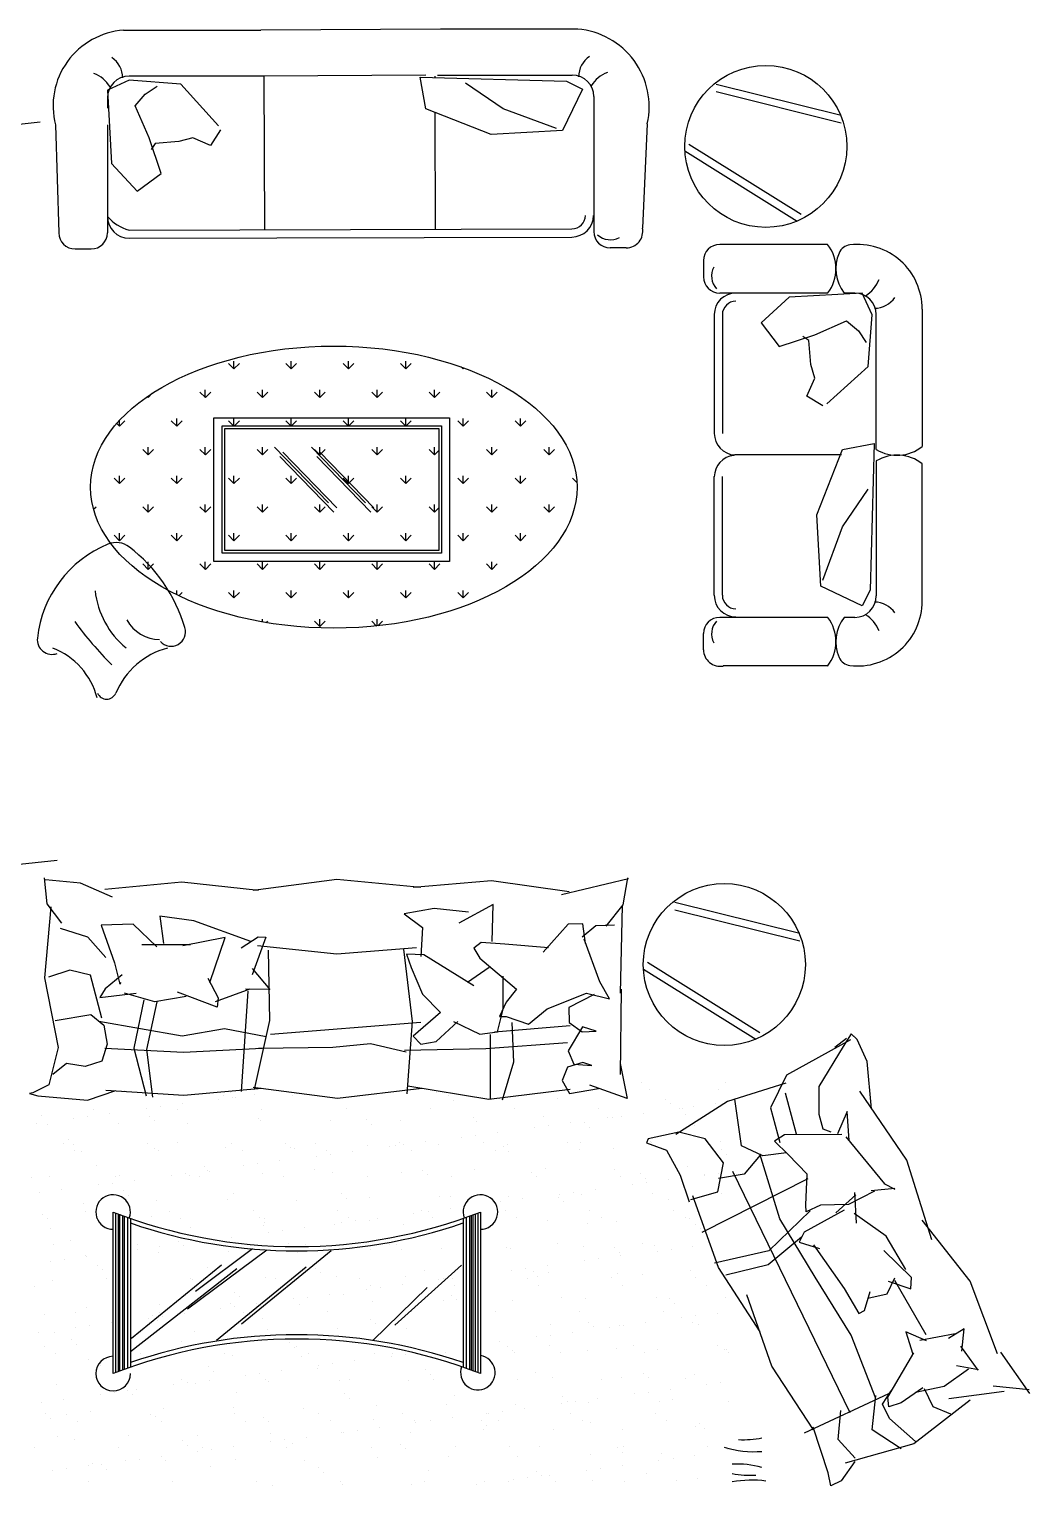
# Model space of a CAD drawing. Header units: inches. Extents: x 10.1 to 52.6, y 12.1 to 36.9.
# Drawn here: x 12.84 to 16.55, y 19.57 to 24.96 of the extents above; entities that cross this region are included whole.
import ezdxf

# ---------------------------------------------------------------- set-up
doc = ezdxf.new("R2010")
doc.units = ezdxf.units.IN
doc.header["$MEASUREMENT"] = 0
doc.layers.add('02', color=2, linetype='Continuous')
doc.layers.add('8', color=8, linetype='Continuous')

msp = doc.modelspace()

# ---------------------------------------------------------------- hatches: boundary and pattern name
at = {"layer": '8'}
h = msp.add_hatch(dxfattribs=at)
h.set_pattern_fill('GRASS', color=256, scale=0.15, style=0)
h.set_pattern_definition([(90, (-15.77946, -7.79519), (-0.10606602, 0.10606602), [0.028125, -0.18400703]), (45, (-15.77946, -7.79519), (-0.106066, 0.106066), [0.028125, -0.121875]), (135, (-15.77946, -7.79519), (-0.106066, -0.106066), [0.028125, -0.121875])])
edge = h.paths.add_edge_path()
edge.add_ellipse((13.9706, 23.2685), major_axis=(0.9005, 0), ratio=0.580073, start_angle=0, end_angle=360)
h.paths.add_polyline_path([(14.369, 23.0236), (13.5568, 23.0236), (13.5568, 23.4957), (14.369, 23.4957)], flags=16)
h.paths.add_polyline_path([(14.359, 23.0336), (13.5668, 23.0336), (13.5668, 23.4857), (14.359, 23.4857)], flags=0)

# ---------------------------------------------------------------- linework, layer by layer
at = {"layer": '02'}
for p, q in [((13.1923, 24.9605), (13.7005, 24.9605)), ((14.3654, 24.9648), (13.7005, 24.9605)), ((14.8736, 24.9648), (14.3654, 24.9648)), ((13.7119, 24.7905), (13.2123, 24.7905)), ((14.3118, 24.7948), (13.7119, 24.7905)), ((13.7119, 24.7905), (13.7134, 24.2218)), ((14.3448, 24.7905), (14.3448, 24.7855)), ((14.354, 24.7948), (14.8536, 24.7948)), ((13.1323, 24.7105), (13.1323, 24.6718)), ((14.9336, 24.7148), (14.9336, 24.2148)), ((15.3867, 24.7615), (15.8495, 24.646)), ((15.3867, 24.7334), (15.8495, 24.6179)), ((14.3452, 24.6565), (14.3463, 24.2218)), ((12.8834, 24.6201), (12.598, 24.5899)), ((12.9398, 24.6103), (12.9523, 24.2105)), ((13.1323, 24.6107), (13.1323, 24.2105)), ((15.1314, 24.6146), (15.1136, 24.2279)), ((15.2705, 24.5136), (15.6865, 24.254)), ((15.2857, 24.5387), (15.7016, 24.279)), ((13.2123, 24.2205), (14.852, 24.2248)), ((13.2123, 24.1905), (14.852, 24.1948)), ((13.0123, 24.1505), (13.0723, 24.1505)), ((15.0536, 24.1548), (14.9936, 24.1548)), ((15.7992, 24.1675), (15.3994, 24.1675)), ((15.3394, 24.1075), (15.3394, 24.0475)), ((15.7996, 23.9875), (15.3994, 23.9875)), ((15.8994, 23.9875), (15.8606, 23.9875)), ((15.3794, 23.9075), (15.3794, 23.4675)), ((15.4094, 23.9075), (15.4094, 23.4675)), ((15.9794, 23.4079), (15.9794, 23.9075)), ((16.1494, 23.9275), (16.1494, 23.4193)), ((13.9507, 23.2106), (13.7508, 23.4166)), ((14.0873, 23.2106), (13.8875, 23.4166)), ((13.971, 23.1755), (13.7712, 23.3815)), ((13.982, 23.1921), (13.7822, 23.3982)), ((14.1076, 23.1755), (13.9078, 23.3815)), ((14.1187, 23.1921), (13.9189, 23.3982)), ((15.8505, 23.3877), (15.4552, 23.3877)), ((15.9794, 23.3657), (15.9794, 22.8661)), ((15.3794, 22.8678), (15.3794, 23.3078)), ((15.4094, 22.8678), (15.4094, 23.3078)), ((16.1494, 22.8461), (16.1494, 23.3543)), ((15.7996, 22.7861), (15.3994, 22.7861)), ((15.8994, 22.7861), (15.8606, 22.7861)), ((15.3394, 22.6661), (15.3394, 22.7261)), ((15.7992, 22.6061), (15.4125, 22.6061)), ((12.9457, 21.8852), (12.6603, 21.855)), ((15.0623, 21.8181), (14.8139, 21.758)), ((15.0583, 21.8221), (15.0414, 21.7219)), ((15.0414, 21.7219), (14.9782, 21.642)), ((15.0383, 21.718), (15.0303, 21.3938)), ((15.2333, 21.7315), (15.696, 21.616)), ((15.2333, 21.7034), (15.696, 21.5879)), ((13.6278, 21.5619), (13.6905, 21.6033)), ((13.7188, 21.6013), (13.6679, 21.4618)), ((13.6905, 21.6033), (13.7188, 21.6013)), ((13.4395, 21.5739), (13.2592, 21.5739)), ((13.9816, 21.5394), (13.688, 21.5699)), ((13.728, 21.5539), (13.7322, 21.2931)), ((14.277, 21.5619), (13.9816, 21.5394)), ((14.2289, 21.5579), (14.2613, 21.2898)), ((13.6679, 21.4859), (13.7332, 21.4085)), ((14.5454, 21.4899), (14.4653, 21.4338)), ((15.1171, 21.4837), (15.533, 21.224)), ((15.1322, 21.5087), (15.5481, 21.2491)), ((13.5036, 21.4498), (13.5425, 21.3773)), ((13.3079, 21.3617), (13.1951, 21.3938)), ((13.4235, 21.3818), (13.3079, 21.3617)), ((13.5387, 21.3427), (13.3914, 21.3978)), ((13.6599, 21.4098), (13.5317, 21.3618)), ((13.5425, 21.3773), (13.5387, 21.3427)), ((13.6519, 21.4018), (13.6278, 21.0296)), ((13.7332, 21.4085), (13.6439, 21.4098)), ((15.0343, 21.4098), (15.0303, 21.0936)), ((12.9387, 21.2937), (13.0705, 21.3157)), ((13.0705, 21.3157), (13.1185, 21.2759)), ((13.1185, 21.2759), (13.1312, 21.206)), ((13.7322, 21.2931), (13.6759, 21.0376)), ((14.293, 21.2857), (13.736, 21.2417)), ((14.2613, 21.2898), (14.2409, 21.0216)), ((14.8459, 21.2737), (14.5655, 21.2497)), ((14.6296, 21.2857), (14.6362, 21.1383)), ((13.1312, 21.206), (13.112, 21.1427)), ((14.8365, 21.2108), (14.5336, 21.1884)), ((14.5494, 21.2417), (14.5494, 21.0015)), ((15.8837, 21.2219), (15.6472, 21.0912)), ((15.869, 21.2264), (15.8264, 21.1928)), ((15.8864, 21.2438), (15.8562, 21.1966)), ((15.9085, 21.2223), (15.8864, 21.2438)), ((15.8989, 21.2368), (15.8989, 21.2368)), ((15.9456, 21.1419), (15.9085, 21.2223)), ((13.4145, 21.1742), (13.1223, 21.1895)), ((13.7056, 21.1895), (13.4145, 21.1742)), ((14.5336, 21.1884), (14.2319, 21.1824)), ((15.8562, 21.1966), (15.7664, 21.0488)), ((12.9809, 21.1345), (12.9306, 21.0936)), ((13.0497, 21.1229), (12.9809, 21.1345)), ((13.112, 21.1427), (13.0497, 21.1229)), ((14.6362, 21.1383), (14.5935, 20.9975)), ((15.0303, 21.1336), (15.0571, 21.0043)), ((15.9613, 20.9666), (15.9456, 21.1419)), ((13.704, 21.0416), (13.4158, 21.0158)), ((13.9841, 21.004), (13.6719, 21.0456)), ((14.297, 21.0416), (13.9841, 21.004)), ((14.5451, 21.0004), (14.2449, 21.0496)), ((15.0571, 21.0043), (14.9181, 21.0536)), ((15.1099, 21.0648), (15.1099, 21.0648)), ((15.4213, 21.0653), (15.4213, 21.0653)), ((15.6445, 21.061), (15.428, 20.9934)), ((15.6472, 21.0912), (15.5873, 20.9702)), ((15.7664, 21.0488), (15.7671, 20.9461)), ((13.4158, 21.0158), (13.127, 21.0336)), ((13.195, 21.0352), (13.195, 21.0352)), ((13.3014, 21.0114), (13.3014, 21.0114)), ((13.5448, 21.002), (13.5448, 21.002)), ((13.5631, 21.0148), (13.5631, 21.0148)), ((13.5877, 21.0264), (13.5877, 21.0264)), ((13.5968, 21.0089), (13.5968, 21.0089)), ((13.6062, 21.0095), (13.6062, 21.0095)), ((13.6781, 21.0196), (13.6781, 21.0196)), ((13.8189, 21.0136), (13.8189, 21.0136)), ((14.3508, 21.0266), (14.3508, 21.0266)), ((14.3939, 21.0142), (14.3939, 21.0142)), ((14.4123, 20.9973), (14.4123, 20.9973)), ((14.8459, 21.0376), (14.5451, 21.0004)), ((14.8, 21.0053), (14.8, 21.0053)), ((15.1384, 21.0385), (15.1384, 21.0385)), ((15.2001, 21.0019), (15.2001, 21.0019)), ((15.428, 20.9934), (15.2369, 20.8712)), ((15.3943, 21.0372), (15.3943, 21.0372)), ((15.6834, 20.8725), (15.6425, 21.0245)), ((16.093, 20.776), (15.9186, 21.0314)), ((12.887, 20.9421), (12.887, 20.9421)), ((13.0585, 20.938), (13.0585, 20.938)), ((13.0818, 20.9641), (13.0818, 20.9641)), ((13.1398, 20.9487), (13.1398, 20.9487)), ((13.2756, 20.9666), (13.2756, 20.9666)), ((13.2871, 20.9387), (13.2871, 20.9387)), ((13.3276, 20.9734), (13.3276, 20.9734)), ((13.3932, 20.9646), (13.3932, 20.9646)), ((13.4089, 20.9841), (13.4089, 20.9841)), ((13.7046, 20.9652), (13.7046, 20.9652)), ((14.016, 20.9658), (14.016, 20.9658)), ((14.3275, 20.9663), (14.3275, 20.9663)), ((14.6389, 20.9669), (14.6389, 20.9669)), ((14.7478, 20.9362), (14.7478, 20.9362)), ((14.9503, 20.9675), (14.9503, 20.9675)), ((15.0036, 20.935), (15.0036, 20.935)), ((15.0349, 20.9393), (15.0349, 20.9393)), ((15.1162, 20.95), (15.1162, 20.95)), ((15.2185, 20.985), (15.2185, 20.985)), ((15.252, 20.9679), (15.252, 20.9679)), ((15.2617, 20.968), (15.2617, 20.968)), ((15.2737, 20.9447), (15.2737, 20.9447)), ((15.3041, 20.9747), (15.3041, 20.9747)), ((15.3854, 20.9854), (15.3854, 20.9854)), ((15.5873, 20.9702), (15.6226, 20.8419)), ((15.7671, 20.9461), (15.7808, 20.8915)), ((15.872, 20.9555), (15.8356, 20.8729)), ((15.8783, 20.8487), (15.872, 20.9555)), ((12.8706, 20.9133), (12.8706, 20.9133)), ((12.9107, 20.9092), (12.9107, 20.9092)), ((13.0064, 20.9311), (13.0064, 20.9311)), ((13.1725, 20.9125), (13.1725, 20.9125)), ((13.3055, 20.9218), (13.3055, 20.9218)), ((13.4283, 20.9113), (13.4283, 20.9113)), ((13.6932, 20.9298), (13.6932, 20.9298)), ((13.6984, 20.921), (13.6984, 20.921)), ((13.9601, 20.9244), (13.9601, 20.9244)), ((14.0933, 20.9264), (14.0933, 20.9264)), ((14.1117, 20.9095), (14.1117, 20.9095)), ((14.2159, 20.9231), (14.2159, 20.9231)), ((14.486, 20.9329), (14.486, 20.9329)), ((14.4993, 20.9175), (14.4993, 20.9175)), ((14.7137, 20.897), (14.7137, 20.897)), ((14.7657, 20.9038), (14.7657, 20.9038)), ((14.847, 20.9145), (14.847, 20.9145)), ((14.8995, 20.9141), (14.8995, 20.9141)), ((14.9179, 20.8972), (14.9179, 20.8972)), ((14.9829, 20.9324), (14.9829, 20.9324)), ((15.3055, 20.9053), (15.3055, 20.9053)), ((15.7808, 20.8915), (15.8113, 20.8809)), ((12.9686, 20.8372), (12.9686, 20.8372)), ((12.9865, 20.8509), (12.9865, 20.8509)), ((13.0049, 20.834), (13.0049, 20.834)), ((13.28, 20.8378), (13.28, 20.8378)), ((13.3925, 20.8421), (13.3925, 20.8421)), ((13.5914, 20.8384), (13.5914, 20.8384)), ((13.7927, 20.8386), (13.7927, 20.8386)), ((13.9028, 20.8389), (13.9028, 20.8389)), ((14.0953, 20.8306), (14.0953, 20.8306)), ((14.1753, 20.8261), (14.1753, 20.8261)), ((14.1987, 20.8298), (14.1987, 20.8298)), ((14.2142, 20.8395), (14.2142, 20.8395)), ((14.2274, 20.833), (14.2274, 20.833)), ((14.3087, 20.8437), (14.3087, 20.8437)), ((14.3571, 20.8339), (14.3571, 20.8339)), ((14.4445, 20.8615), (14.4445, 20.8615)), ((14.4965, 20.8684), (14.4965, 20.8684)), ((14.5257, 20.8401), (14.5257, 20.8401)), ((14.5778, 20.8791), (14.5778, 20.8791)), ((14.5989, 20.8263), (14.5989, 20.8263)), ((14.6129, 20.8327), (14.6129, 20.8327)), ((14.8371, 20.8406), (14.8371, 20.8406)), ((14.883, 20.8425), (14.883, 20.8425)), ((15.1342, 20.8549), (15.1282, 20.84)), ((15.1282, 20.84), (15.2022, 20.8128)), ((15.2486, 20.879), (15.1342, 20.8549)), ((15.1447, 20.8458), (15.1447, 20.8458)), ((15.1485, 20.8412), (15.1485, 20.8412)), ((15.346, 20.8553), (15.2486, 20.879)), ((15.4134, 20.7659), (15.346, 20.8553)), ((15.4006, 20.8446), (15.4006, 20.8446)), ((15.6389, 20.8699), (15.6027, 20.8463)), ((15.6027, 20.8463), (15.6532, 20.7974)), ((15.8519, 20.8709), (15.6389, 20.8699)), ((15.8661, 20.8628), (16.0098, 20.6883)), ((13.0108, 20.8104), (13.0108, 20.8104)), ((13.0376, 20.809), (13.0376, 20.809)), ((13.3077, 20.8188), (13.3077, 20.8188)), ((13.3222, 20.8109), (13.3222, 20.8109)), ((13.5694, 20.8221), (13.5694, 20.8221)), ((13.6336, 20.8115), (13.6336, 20.8115)), ((13.7703, 20.7728), (13.7703, 20.7728)), ((13.8111, 20.8217), (13.8111, 20.8217)), ((13.8252, 20.8209), (13.8252, 20.8209)), ((13.9061, 20.7907), (13.9061, 20.7907)), ((13.945, 20.8121), (13.945, 20.8121)), ((13.9582, 20.7975), (13.9582, 20.7975)), ((14.0395, 20.8082), (14.0395, 20.8082)), ((14.2564, 20.8126), (14.2564, 20.8126)), ((14.5678, 20.8132), (14.5678, 20.8132)), ((14.6173, 20.8094), (14.6173, 20.8094)), ((14.8792, 20.8138), (14.8792, 20.8138)), ((15.0049, 20.8175), (15.0049, 20.8175)), ((15.1907, 20.8143), (15.1907, 20.8143)), ((15.2022, 20.8128), (15.2529, 20.72)), ((15.4051, 20.8141), (15.4051, 20.8141)), ((15.4235, 20.7972), (15.4235, 20.7972)), ((15.6224, 20.5584), (15.5476, 20.7991)), ((15.6532, 20.7974), (15.7236, 20.7238)), ((16.1855, 20.4804), (16.093, 20.776)), ((13.0919, 20.7543), (13.0919, 20.7543)), ((13.1788, 20.7198), (13.1788, 20.7198)), ((13.3678, 20.7198), (13.3678, 20.7198)), ((13.4198, 20.7267), (13.4198, 20.7267)), ((13.4346, 20.7186), (13.4346, 20.7186)), ((13.4921, 20.7509), (13.4921, 20.7509)), ((13.5011, 20.7374), (13.5011, 20.7374)), ((13.5105, 20.734), (13.5105, 20.734)), ((13.637, 20.7552), (13.637, 20.7552)), ((13.689, 20.7621), (13.689, 20.7621)), ((13.7047, 20.7283), (13.7047, 20.7283)), ((13.8981, 20.742), (13.8981, 20.742)), ((13.9664, 20.7317), (13.9664, 20.7317)), ((14.2222, 20.7305), (14.2222, 20.7305)), ((14.2983, 20.7386), (14.2983, 20.7386)), ((14.3167, 20.7217), (14.3167, 20.7217)), ((14.4923, 20.7402), (14.4923, 20.7402)), ((14.7043, 20.7297), (14.7043, 20.7297)), ((14.7541, 20.7435), (14.7541, 20.7435)), ((15.0099, 20.7423), (15.0099, 20.7423)), ((15.1044, 20.7263), (15.1044, 20.7263)), ((15.2529, 20.72), (15.2861, 20.6219)), ((15.28, 20.752), (15.28, 20.752)), ((15.3425, 20.7176), (15.3425, 20.7176)), ((15.3442, 20.7211), (15.3442, 20.7211)), ((15.3927, 20.6587), (15.4134, 20.7659)), ((15.3963, 20.7279), (15.3963, 20.7279)), ((15.8823, 19.8405), (15.4482, 20.7339)), ((12.8511, 20.7131), (12.8511, 20.7131)), ((12.917, 20.7165), (12.917, 20.7165)), ((12.9628, 20.6665), (12.9628, 20.6665)), ((13.0986, 20.6844), (13.0986, 20.6844)), ((13.1507, 20.6912), (13.1507, 20.6912)), ((13.1626, 20.7137), (13.1626, 20.7137)), ((13.232, 20.7019), (13.232, 20.7019)), ((13.474, 20.7142), (13.474, 20.7142)), ((13.7854, 20.7148), (13.7854, 20.7148)), ((14.0968, 20.7154), (14.0968, 20.7154)), ((14.4082, 20.7159), (14.4082, 20.7159)), ((14.7196, 20.7165), (14.7196, 20.7165)), ((14.9392, 20.6678), (14.9392, 20.6678)), ((15.031, 20.7171), (15.031, 20.7171)), ((15.0751, 20.6856), (15.0751, 20.6856)), ((15.1229, 20.7094), (15.1229, 20.7094)), ((15.1271, 20.6925), (15.1271, 20.6925)), ((15.2084, 20.7032), (15.2084, 20.7032)), ((15.7264, 20.7063), (15.333, 20.5084)), ((16.0474, 20.6709), (15.9601, 20.6626)), ((16.0494, 20.6669), (16.0083, 20.6888)), ((12.8815, 20.6558), (12.8815, 20.6558)), ((13.0439, 20.6164), (13.0439, 20.6164)), ((13.1915, 20.6631), (13.1915, 20.6631)), ((13.2099, 20.6462), (13.2099, 20.6462)), ((13.314, 20.6261), (13.314, 20.6261)), ((13.5757, 20.6294), (13.5757, 20.6294)), ((13.5975, 20.6542), (13.5975, 20.6542)), ((13.8315, 20.6282), (13.8315, 20.6282)), ((13.9976, 20.6508), (13.9976, 20.6508)), ((14.0161, 20.6339), (14.0161, 20.6339)), ((14.1016, 20.6379), (14.1016, 20.6379)), ((14.3634, 20.6413), (14.3634, 20.6413)), ((14.4037, 20.642), (14.4037, 20.642)), ((14.5887, 20.6216), (14.5887, 20.6216)), ((14.6192, 20.64), (14.6192, 20.64)), ((14.67, 20.6323), (14.67, 20.6323)), ((14.8038, 20.6385), (14.8038, 20.6385)), ((14.8059, 20.6502), (14.8059, 20.6502)), ((14.8223, 20.6216), (14.8223, 20.6216)), ((14.8579, 20.6571), (14.8579, 20.6571)), ((14.8893, 20.6498), (14.8893, 20.6498)), ((15.151, 20.6531), (15.151, 20.6531)), ((15.2099, 20.6297), (15.2099, 20.6297)), ((15.2921, 20.63), (15.3927, 20.6587)), ((15.4069, 20.6519), (15.4069, 20.6519)), ((15.9031, 20.6479), (15.8301, 20.5808)), ((15.899, 20.656), (15.9053, 20.5425)), ((12.8908, 20.5753), (12.8908, 20.5753)), ((12.9093, 20.5584), (12.9093, 20.5584)), ((13.0493, 20.5868), (13.0493, 20.5868)), ((13.0915, 20.56), (13.0915, 20.56)), ((13.1534, 19.9854), (13.1534, 20.5839)), ((13.1628, 20.5802), (13.1628, 19.989)), ((13.1722, 20.5766), (13.1722, 19.9926)), ((13.1769, 20.576), (13.1769, 19.9944)), ((13.1878, 20.5708), (13.1878, 19.9985)), ((13.1941, 20.5685), (13.1941, 20.0007)), ((13.2066, 20.564), (13.2066, 20.0052)), ((13.2176, 20.5602), (13.2176, 20.0091)), ((13.2969, 20.5665), (13.2969, 20.5665)), ((13.3608, 20.5874), (13.3608, 20.5874)), ((13.4029, 20.5605), (13.4029, 20.5605)), ((13.6722, 20.588), (13.6722, 20.588)), ((13.697, 20.563), (13.697, 20.563)), ((13.7143, 20.5611), (13.7143, 20.5611)), ((13.9836, 20.5885), (13.9836, 20.5885)), ((14.0258, 20.5617), (14.0258, 20.5617)), ((14.1317, 20.5615), (14.1317, 20.5615)), ((14.2675, 20.5793), (14.2675, 20.5793)), ((14.295, 20.5891), (14.295, 20.5891)), ((14.3196, 20.5862), (14.3196, 20.5862)), ((14.3372, 20.5622), (14.3372, 20.5622)), ((14.4009, 20.5969), (14.4009, 20.5969)), ((14.4492, 20.5602), (14.4492, 20.0091)), ((14.4602, 20.564), (14.4602, 20.0052)), ((14.4727, 20.5685), (14.4727, 20.0007)), ((14.479, 20.5708), (14.479, 19.9985)), ((14.4852, 20.5731), (14.4852, 19.9961)), ((14.4946, 20.5766), (14.4946, 19.9926)), ((14.504, 20.5802), (14.504, 19.989)), ((14.5134, 20.5839), (14.5134, 19.9854)), ((14.6064, 20.5897), (14.6064, 20.5897)), ((14.6486, 20.5628), (14.6486, 20.5628)), ((14.9178, 20.5902), (14.9178, 20.5902)), ((14.96, 20.5634), (14.96, 20.5634)), ((15.2292, 20.5908), (15.2292, 20.5908)), ((15.2714, 20.5639), (15.2714, 20.5639)), ((15.2863, 20.5594), (15.2863, 20.5594)), ((15.7525, 20.3428), (15.6224, 20.5584)), ((15.8606, 20.591), (15.7128, 20.5091)), ((16.0158, 20.4948), (15.8971, 20.5789)), ((12.9233, 20.5238), (12.9233, 20.5238)), ((13.4409, 20.5259), (13.4409, 20.5259)), ((13.711, 20.5357), (13.711, 20.5357)), ((13.7155, 20.5461), (13.7155, 20.5461)), ((13.7292, 20.5085), (13.7292, 20.5085)), ((13.7812, 20.5153), (13.7812, 20.5153)), ((13.8625, 20.526), (13.8625, 20.526)), ((13.9727, 20.539), (13.9727, 20.539)), ((13.9983, 20.5439), (13.9983, 20.5439)), ((14.0504, 20.5507), (14.0504, 20.5507)), ((14.1031, 20.5542), (14.1031, 20.5542)), ((14.2285, 20.5378), (14.2285, 20.5378)), ((14.7604, 20.5508), (14.7604, 20.5508)), ((14.9093, 20.5419), (14.9093, 20.5419)), ((15.0162, 20.5496), (15.0162, 20.5496)), ((15.3094, 20.5385), (15.3094, 20.5385)), ((15.3278, 20.5216), (15.3278, 20.5216)), ((15.7128, 20.5091), (15.6933, 20.4724)), ((16.3264, 20.328), (16.1489, 20.5533)), ((12.9319, 20.4627), (12.9319, 20.4627)), ((12.9963, 20.4787), (12.9963, 20.4787)), ((13.2433, 20.4633), (13.2433, 20.4633)), ((13.3242, 20.4551), (13.3242, 20.4551)), ((13.3964, 20.4753), (13.3964, 20.4753)), ((13.4149, 20.4584), (13.4149, 20.4584)), ((13.46, 20.473), (13.46, 20.473)), ((13.5933, 20.4906), (13.5933, 20.4906)), ((13.8025, 20.4664), (13.8025, 20.4664)), ((13.8662, 20.4644), (13.8662, 20.4644)), ((14.1776, 20.465), (14.1776, 20.465)), ((14.2026, 20.463), (14.2026, 20.463)), ((14.3697, 20.4486), (14.3697, 20.4486)), ((14.6087, 20.4541), (14.6087, 20.4541)), ((14.8004, 20.4661), (14.8004, 20.4661)), ((14.8956, 20.4571), (14.8956, 20.4571)), ((15.0088, 20.4507), (15.0088, 20.4507)), ((15.1118, 20.4667), (15.1118, 20.4667)), ((15.1573, 20.4604), (15.1573, 20.4604)), ((15.3006, 20.4564), (15.3006, 20.4564)), ((15.6933, 20.4724), (15.7695, 20.4488)), ((16.0883, 20.3705), (16.0158, 20.4948)), ((12.9216, 20.4021), (12.9216, 20.4021)), ((12.9737, 20.409), (12.9737, 20.409)), ((13.0502, 20.4237), (13.0502, 20.4237)), ((13.055, 20.4197), (13.055, 20.4197)), ((13.2429, 20.4444), (13.2429, 20.4444)), ((13.3203, 20.4334), (13.3203, 20.4334)), ((13.7228, 20.4431), (13.4292, 20.2243)), ((13.6689, 20.447), (13.4581, 20.289)), ((13.582, 20.4367), (13.582, 20.4367)), ((13.9606, 20.44), (13.6284, 20.1685)), ((13.8378, 20.4355), (13.8378, 20.4355)), ((14.1079, 20.4452), (14.1079, 20.4452)), ((14.221, 20.4461), (14.221, 20.4461)), ((14.6255, 20.4474), (14.6255, 20.4474)), ((14.8981, 20.4034), (14.8981, 20.4034)), ((14.9501, 20.4103), (14.9501, 20.4103)), ((15.0272, 20.4338), (15.0272, 20.4338)), ((15.0314, 20.421), (15.0314, 20.421)), ((15.1673, 20.4389), (15.1673, 20.4389)), ((15.2193, 20.4457), (15.2193, 20.4457)), ((16.1099, 20.3416), (16.007, 20.4413)), ((13.0958, 20.3875), (13.0958, 20.3875)), ((13.1142, 20.3706), (13.1142, 20.3706)), ((13.6109, 20.3735), (13.2176, 20.0664)), ((13.5542, 20.3874), (13.222, 20.1158)), ((13.5019, 20.3787), (13.5019, 20.3787)), ((13.8685, 20.3799), (13.5362, 20.1083)), ((13.7172, 20.343), (13.7172, 20.343)), ((13.902, 20.3752), (13.902, 20.3752)), ((13.9204, 20.3583), (13.9204, 20.3583)), ((13.979, 20.3463), (13.979, 20.3463)), ((14.4436, 20.3864), (14.1963, 20.1642)), ((14.2348, 20.3451), (14.2348, 20.3451)), ((14.308, 20.3664), (14.308, 20.3664)), ((14.6289, 20.368), (14.6289, 20.368)), ((14.6809, 20.3748), (14.6809, 20.3748)), ((14.7082, 20.3629), (14.7082, 20.3629)), ((14.7266, 20.3461), (14.7266, 20.3461)), ((14.7622, 20.3856), (14.7622, 20.3856)), ((14.7667, 20.3582), (14.7667, 20.3582)), ((14.9986, 20.3398), (14.9986, 20.3398)), ((15.0225, 20.3569), (15.0225, 20.3569)), ((15.1142, 20.3541), (15.1142, 20.3541)), ((15.2926, 20.3667), (15.2926, 20.3667)), ((15.31, 20.3404), (15.31, 20.3404)), ((15.8866, 20.1282), (15.7525, 20.3428)), ((16.0197, 20.2806), (16.0478, 20.34)), ((16.1072, 20.2988), (16.1099, 20.3416)), ((12.8609, 20.309), (12.8609, 20.309)), ((12.9296, 20.3311), (12.9296, 20.3311)), ((13.1301, 20.3364), (13.1301, 20.3364)), ((13.4415, 20.337), (13.4415, 20.337)), ((13.4472, 20.3333), (13.4472, 20.3333)), ((13.4837, 20.3101), (13.4837, 20.3101)), ((13.6014, 20.2875), (13.6014, 20.2875)), ((13.7529, 20.3376), (13.7529, 20.3376)), ((13.7951, 20.3107), (13.7951, 20.3107)), ((14.0644, 20.3381), (14.0644, 20.3381)), ((14.0905, 20.2971), (14.0905, 20.2971)), ((14.1065, 20.3113), (14.1065, 20.3113)), ((14.3158, 20.3037), (14.1146, 20.1083)), ((14.1426, 20.304), (14.1426, 20.304)), ((14.2239, 20.3147), (14.2239, 20.3147)), ((14.3597, 20.3326), (14.3597, 20.3326)), ((14.3758, 20.3387), (14.3758, 20.3387)), ((14.4118, 20.3394), (14.4118, 20.3394)), ((14.4179, 20.3118), (14.4179, 20.3118)), ((14.6872, 20.3393), (14.6872, 20.3393)), ((14.7293, 20.3124), (14.7293, 20.3124)), ((15.0408, 20.313), (15.0408, 20.313)), ((15.3522, 20.3135), (15.3522, 20.3135)), ((16.0235, 20.3278), (16.1072, 20.2988)), ((16.1639, 20.1294), (16.0478, 20.3299)), ((16.4279, 20.0591), (16.3264, 20.328)), ((13.3266, 20.2407), (13.3266, 20.2407)), ((13.5883, 20.2441), (13.5883, 20.2441)), ((13.6042, 20.2331), (13.6042, 20.2331)), ((13.6198, 20.2706), (13.6198, 20.2706)), ((13.6855, 20.2438), (13.6855, 20.2438)), ((13.8214, 20.2617), (13.8214, 20.2617)), ((13.8441, 20.2428), (13.8441, 20.2428)), ((13.8734, 20.2685), (13.8734, 20.2685)), ((13.9547, 20.2792), (13.9547, 20.2792)), ((14.0074, 20.2786), (14.0074, 20.2786)), ((14.1142, 20.2526), (14.1142, 20.2526)), ((14.376, 20.2559), (14.376, 20.2559)), ((14.4076, 20.2752), (14.4076, 20.2752)), ((14.426, 20.2583), (14.426, 20.2583)), ((14.6318, 20.2547), (14.6318, 20.2547)), ((14.8136, 20.2663), (14.8136, 20.2663)), ((14.9019, 20.2644), (14.9019, 20.2644)), ((15.1636, 20.2677), (15.1636, 20.2677)), ((15.2138, 20.2629), (15.2138, 20.2629)), ((15.2322, 20.246), (15.2322, 20.246)), ((15.4195, 20.2665), (15.4195, 20.2665)), ((15.9485, 20.2647), (16.0197, 20.2806)), ((12.9006, 20.2031), (12.9006, 20.2031)), ((13.0127, 20.2123), (13.0127, 20.2123)), ((13.0565, 20.231), (13.0565, 20.231)), ((13.283, 20.1908), (13.283, 20.1908)), ((13.3008, 20.1997), (13.3008, 20.1997)), ((13.3192, 20.1828), (13.3192, 20.1828)), ((13.3241, 20.2128), (13.3241, 20.2128)), ((13.3351, 20.1977), (13.3351, 20.1977)), ((13.4164, 20.2084), (13.4164, 20.2084)), ((13.5522, 20.2262), (13.5522, 20.2262)), ((13.6355, 20.2134), (13.6355, 20.2134)), ((13.7068, 20.1908), (13.7068, 20.1908)), ((13.9469, 20.214), (13.9469, 20.214)), ((14.107, 20.1874), (14.107, 20.1874)), ((14.2583, 20.2145), (14.2583, 20.2145)), ((14.5697, 20.2151), (14.5697, 20.2151)), ((14.8812, 20.2157), (14.8812, 20.2157)), ((15.1926, 20.2162), (15.1926, 20.2162)), ((15.2595, 20.1921), (15.2595, 20.1921)), ((15.3115, 20.1989), (15.3115, 20.1989)), ((15.3928, 20.2097), (15.3928, 20.2097)), ((12.878, 20.1375), (12.878, 20.1375)), ((12.9359, 20.1385), (12.9359, 20.1385)), ((13.0138, 20.1554), (13.0138, 20.1554)), ((13.0659, 20.1622), (13.0659, 20.1622)), ((13.1472, 20.1729), (13.1472, 20.1729)), ((13.4535, 20.1406), (13.4535, 20.1406)), ((13.7235, 20.1503), (13.7235, 20.1503)), ((13.9853, 20.1536), (13.9853, 20.1536)), ((14.1254, 20.1705), (14.1254, 20.1705)), ((14.2411, 20.1524), (14.2411, 20.1524)), ((14.773, 20.1655), (14.773, 20.1655)), ((14.7731, 20.1281), (14.7731, 20.1281)), ((14.8544, 20.1388), (14.8544, 20.1388)), ((14.9132, 20.1751), (14.9132, 20.1751)), ((14.9316, 20.1582), (14.9316, 20.1582)), ((14.9903, 20.1567), (14.9903, 20.1567)), ((15.0288, 20.1643), (15.0288, 20.1643)), ((15.0423, 20.1635), (15.0423, 20.1635)), ((15.1236, 20.1742), (15.1236, 20.1742)), ((15.2989, 20.174), (15.2989, 20.174)), ((15.3192, 20.1663), (15.3192, 20.1663)), ((15.9776, 19.8935), (15.8866, 20.1282)), ((16.0885, 20.1405), (16.1152, 20.0573)), ((16.1657, 20.107), (16.0885, 20.1405)), ((16.2712, 20.1331), (16.1409, 20.108)), ((16.3041, 20.151), (16.2471, 20.1154)), ((16.2959, 20.0689), (16.3041, 20.151)), ((12.8995, 20.0854), (12.8995, 20.0854)), ((13.0002, 20.1119), (13.0002, 20.1119)), ((13.0186, 20.095), (13.0186, 20.095)), ((13.4062, 20.1031), (13.4062, 20.1031)), ((13.5223, 20.0866), (13.5223, 20.0866)), ((13.8063, 20.0996), (13.8063, 20.0996)), ((13.8248, 20.0828), (13.8248, 20.0828)), ((13.8337, 20.0871), (13.8337, 20.0871)), ((14.5853, 20.1033), (14.5853, 20.1033)), ((14.6125, 20.0874), (14.6125, 20.0874)), ((14.631, 20.0705), (14.631, 20.0705)), ((14.7211, 20.1212), (14.7211, 20.1212)), ((14.7679, 20.0888), (14.7679, 20.0888)), ((14.9082, 20.0717), (14.9082, 20.0717)), ((15.0186, 20.0785), (15.0186, 20.0785)), ((15.0794, 20.0894), (15.0794, 20.0894)), ((15.1699, 20.0751), (15.1699, 20.0751)), ((15.3908, 20.09), (15.3908, 20.09)), ((15.4187, 20.0751), (15.4187, 20.0751)), ((15.4258, 20.0738), (15.4258, 20.0738)), ((16.357, 19.9981), (16.2918, 20.0871)), ((12.9416, 20.0586), (12.9416, 20.0586)), ((13.0628, 20.0383), (13.0628, 20.0383)), ((13.253, 20.0591), (13.253, 20.0591)), ((13.5645, 20.0597), (13.5645, 20.0597)), ((13.5946, 20.0514), (13.5946, 20.0514)), ((13.8504, 20.0501), (13.8504, 20.0501)), ((13.8759, 20.0603), (13.8759, 20.0603)), ((13.9656, 20.0218), (13.9656, 20.0218)), ((14.0469, 20.0325), (14.0469, 20.0325)), ((14.1205, 20.0599), (14.1205, 20.0599)), ((14.1827, 20.0503), (14.1827, 20.0503)), ((14.1873, 20.0608), (14.1873, 20.0608)), ((14.2348, 20.0572), (14.2348, 20.0572)), ((14.3161, 20.0679), (14.3161, 20.0679)), ((14.3823, 20.0632), (14.3823, 20.0632)), ((14.6381, 20.062), (14.6381, 20.062)), ((14.8101, 20.062), (14.8101, 20.062)), ((15.1215, 20.0625), (15.1215, 20.0625)), ((15.4329, 20.0631), (15.4329, 20.0631)), ((16.5479, 19.9114), (16.4401, 20.0652)), ((13.1056, 20.0153), (13.1056, 20.0153)), ((13.4049, 19.9624), (13.4049, 19.9624)), ((13.5057, 20.0119), (13.5057, 20.0119)), ((13.5242, 19.995), (13.5242, 19.995)), ((13.6444, 19.9795), (13.6444, 19.9795)), ((13.6964, 19.9863), (13.6964, 19.9863)), ((13.7163, 19.963), (13.7163, 19.963)), ((13.7777, 19.997), (13.7777, 19.997)), ((13.9118, 20.003), (13.9118, 20.003)), ((13.9136, 20.0149), (13.9136, 20.0149)), ((14.0277, 19.9636), (14.0277, 19.9636)), ((14.3119, 19.9996), (14.3119, 19.9996)), ((14.3304, 19.9827), (14.3304, 19.9827)), ((14.3391, 19.9641), (14.3391, 19.9641)), ((14.6505, 19.9647), (14.6505, 19.9647)), ((14.718, 19.9908), (14.718, 19.9908)), ((14.7793, 19.9728), (14.7793, 19.9728)), ((14.9619, 19.9653), (14.9619, 19.9653)), ((15.0351, 19.9716), (15.0351, 19.9716)), ((15.1181, 19.9873), (15.1181, 19.9873)), ((15.1365, 19.9704), (15.1365, 19.9704)), ((15.2733, 19.9658), (15.2733, 19.9658)), ((15.3052, 19.9813), (15.3052, 19.9813)), ((16.3577, 19.9988), (16.2768, 20.0147)), ((12.9422, 19.9458), (12.9422, 19.9458)), ((13.0934, 19.9619), (13.0934, 19.9619)), ((13.106, 19.9086), (13.106, 19.9086)), ((13.1581, 19.9154), (13.1581, 19.9154)), ((13.2039, 19.9491), (13.2039, 19.9491)), ((13.2051, 19.9241), (13.2051, 19.9241)), ((13.2394, 19.9261), (13.2394, 19.9261)), ((13.3752, 19.944), (13.3752, 19.944)), ((13.4273, 19.9509), (13.4273, 19.9509)), ((13.4598, 19.9479), (13.4598, 19.9479)), ((13.5086, 19.9616), (13.5086, 19.9616)), ((13.6112, 19.9153), (13.6112, 19.9153)), ((13.7298, 19.9576), (13.7298, 19.9576)), ((13.9916, 19.961), (13.9916, 19.961)), ((14.0113, 19.9118), (14.0113, 19.9118)), ((14.2474, 19.9597), (14.2474, 19.9597)), ((15.0825, 19.9099), (15.0825, 19.9099)), ((15.1345, 19.9167), (15.1345, 19.9167)), ((15.2158, 19.9274), (15.2158, 19.9274)), ((15.3517, 19.9453), (15.3517, 19.9453)), ((15.4037, 19.9522), (15.4037, 19.9522)), ((16.0244, 19.9109), (15.712, 19.765)), ((16.4525, 19.9192), (16.2476, 19.8923)), ((16.5459, 19.9256), (16.4119, 19.9394)), ((12.8889, 19.88), (12.8889, 19.88)), ((12.9702, 19.8907), (12.9702, 19.8907)), ((13.2236, 19.9072), (13.2236, 19.9072)), ((13.3392, 19.8554), (13.3392, 19.8554)), ((13.6009, 19.8587), (13.6009, 19.8587)), ((13.8567, 19.8575), (13.8567, 19.8575)), ((14.0297, 19.8949), (14.0297, 19.8949)), ((14.1268, 19.8672), (14.1268, 19.8672)), ((14.3886, 19.8705), (14.3886, 19.8705)), ((14.4174, 19.903), (14.4174, 19.903)), ((14.6444, 19.8693), (14.6444, 19.8693)), ((14.6775, 19.8566), (14.6775, 19.8566)), ((14.8133, 19.8744), (14.8133, 19.8744)), ((14.8175, 19.8995), (14.8175, 19.8995)), ((14.8359, 19.8827), (14.8359, 19.8827)), ((14.8653, 19.8813), (14.8653, 19.8813)), ((14.9145, 19.879), (14.9145, 19.879)), ((14.9466, 19.892), (14.9466, 19.892)), ((15.1762, 19.8824), (15.1762, 19.8824)), ((15.2235, 19.8907), (15.2235, 19.8907)), ((15.4321, 19.8812), (15.4321, 19.8812)), ((12.9045, 19.8363), (12.9045, 19.8363)), ((12.9229, 19.8194), (12.9229, 19.8194)), ((12.9802, 19.835), (12.9802, 19.835)), ((13.0224, 19.8082), (13.0224, 19.8082)), ((13.0691, 19.8456), (13.0691, 19.8456)), ((13.2916, 19.8356), (13.2916, 19.8356)), ((13.3106, 19.8275), (13.3106, 19.8275)), ((13.3338, 19.8087), (13.3338, 19.8087)), ((13.603, 19.8362), (13.603, 19.8362)), ((13.6452, 19.8093), (13.6452, 19.8093)), ((13.7107, 19.8241), (13.7107, 19.8241)), ((13.7291, 19.8072), (13.7291, 19.8072)), ((13.9145, 19.8367), (13.9145, 19.8367)), ((13.9566, 19.8099), (13.9566, 19.8099)), ((14.1167, 19.8152), (14.1167, 19.8152)), ((14.2259, 19.8373), (14.2259, 19.8373)), ((14.268, 19.8104), (14.268, 19.8104)), ((14.2749, 19.8036), (14.2749, 19.8036)), ((14.327, 19.8104), (14.327, 19.8104)), ((14.4083, 19.8211), (14.4083, 19.8211)), ((14.5169, 19.8118), (14.5169, 19.8118)), ((14.5373, 19.8379), (14.5373, 19.8379)), ((14.5441, 19.839), (14.5441, 19.839)), ((14.5795, 19.811), (14.5795, 19.811)), ((14.5962, 19.8459), (14.5962, 19.8459)), ((14.8487, 19.8384), (14.8487, 19.8384)), ((14.8909, 19.8116), (14.8909, 19.8116)), ((14.9229, 19.8029), (14.9229, 19.8029)), ((15.1601, 19.839), (15.1601, 19.839)), ((15.2023, 19.8121), (15.2023, 19.8121)), ((12.9485, 19.7531), (12.9485, 19.7531)), ((13.2102, 19.7564), (13.2102, 19.7564)), ((13.4661, 19.7552), (13.4661, 19.7552)), ((13.7361, 19.7649), (13.7361, 19.7649)), ((13.8699, 19.7502), (13.8699, 19.7502)), ((13.9979, 19.7683), (13.9979, 19.7683)), ((14.0058, 19.7681), (14.0058, 19.7681)), ((14.0578, 19.775), (14.0578, 19.775)), ((14.1391, 19.7857), (14.1391, 19.7857)), ((14.2537, 19.767), (14.2537, 19.767)), ((14.5238, 19.7768), (14.5238, 19.7768)), ((14.5353, 19.7949), (14.5353, 19.7949)), ((14.7856, 19.7801), (14.7856, 19.7801)), ((15.0414, 19.7789), (15.0414, 19.7789)), ((15.3115, 19.7886), (15.3115, 19.7886)), ((15.3231, 19.7995), (15.3231, 19.7995)), ((15.3415, 19.7826), (15.3415, 19.7826)), ((12.8628, 19.7109), (12.8628, 19.7109)), ((13.0099, 19.7397), (13.0099, 19.7397)), ((13.1742, 19.7115), (13.1742, 19.7115)), ((13.4101, 19.7363), (13.4101, 19.7363)), ((13.4285, 19.7194), (13.4285, 19.7194)), ((13.4674, 19.6973), (13.4674, 19.6973)), ((13.4856, 19.712), (13.4856, 19.712)), ((13.5195, 19.7041), (13.5195, 19.7041)), ((13.6008, 19.7148), (13.6008, 19.7148)), ((13.7366, 19.7327), (13.7366, 19.7327)), ((13.7886, 19.7395), (13.7886, 19.7395)), ((13.797, 19.7126), (13.797, 19.7126)), ((13.8161, 19.7274), (13.8161, 19.7274)), ((14.1084, 19.7132), (14.1084, 19.7132)), ((14.2163, 19.724), (14.2163, 19.724)), ((14.2347, 19.7071), (14.2347, 19.7071)), ((14.4199, 19.7137), (14.4199, 19.7137)), ((14.6223, 19.7152), (14.6223, 19.7152)), ((14.7313, 19.7143), (14.7313, 19.7143)), ((15.0225, 19.7117), (15.0225, 19.7117)), ((15.0409, 19.6948), (15.0409, 19.6948)), ((15.0427, 19.7149), (15.0427, 19.7149)), ((15.3541, 19.7154), (15.3541, 19.7154)), ((15.4285, 19.7029), (15.4285, 19.7029)), ((13.0624, 19.6439), (13.0624, 19.6439)), ((13.0754, 19.6529), (13.0754, 19.6529)), ((13.1095, 19.6485), (13.1095, 19.6485)), ((13.1982, 19.6618), (13.1982, 19.6618)), ((13.2503, 19.6687), (13.2503, 19.6687)), ((13.3316, 19.6794), (13.3316, 19.6794)), ((13.3455, 19.6627), (13.3455, 19.6627)), ((13.5155, 19.6397), (13.5155, 19.6397)), ((13.6072, 19.666), (13.6072, 19.666)), ((13.863, 19.6648), (13.863, 19.6648)), ((14.1331, 19.6745), (14.1331, 19.6745)), ((14.3949, 19.6779), (14.3949, 19.6779)), ((14.6507, 19.6766), (14.6507, 19.6766)), ((14.9208, 19.6864), (14.9208, 19.6864)), ((15.0388, 19.6452), (15.0388, 19.6452)), ((15.1747, 19.6631), (15.1747, 19.6631)), ((15.1825, 19.6897), (15.1825, 19.6897)), ((15.2267, 19.67), (15.2267, 19.67)), ((15.308, 19.6807), (15.308, 19.6807)), ((12.9291, 19.6264), (12.9291, 19.6264)), ((12.9811, 19.6332), (12.9811, 19.6332)), ((13.061, 19.5846), (13.061, 19.5846)), ((13.1279, 19.6316), (13.1279, 19.6316)), ((13.3724, 19.5852), (13.3724, 19.5852)), ((13.6838, 19.5858), (13.6838, 19.5858)), ((13.9157, 19.6362), (13.9157, 19.6362)), ((13.9341, 19.6194), (13.9341, 19.6194)), ((13.9952, 19.5863), (13.9952, 19.5863)), ((14.3066, 19.5869), (14.3066, 19.5869)), ((14.3217, 19.6274), (14.3217, 19.6274)), ((14.6181, 19.5875), (14.6181, 19.5875)), ((14.6363, 19.5922), (14.6363, 19.5922)), ((14.6884, 19.5991), (14.6884, 19.5991)), ((14.7219, 19.624), (14.7219, 19.624)), ((14.7403, 19.6071), (14.7403, 19.6071)), ((14.7697, 19.6098), (14.7697, 19.6098)), ((14.7919, 19.5874), (14.7919, 19.5874)), ((14.9055, 19.6277), (14.9055, 19.6277)), ((14.9295, 19.588), (14.9295, 19.588)), ((14.9575, 19.6345), (14.9575, 19.6345)), ((15.0477, 19.5862), (15.0477, 19.5862)), ((15.1279, 19.6151), (15.1279, 19.6151)), ((15.2409, 19.5886), (15.2409, 19.5886)), ((15.3178, 19.5959), (15.3178, 19.5959)), ((13.7424, 19.5723), (13.7424, 19.5723)), ((14.0042, 19.5756), (14.0042, 19.5756)), ((14.26, 19.5744), (14.26, 19.5744)), ((14.5005, 19.5743), (14.5005, 19.5743)), ((14.5301, 19.5841), (14.5301, 19.5841))]:
    msp.add_line(p, q, dxfattribs=at)
at = {"layer": '02', "extrusion": (0, 0, -1)}
for p, q in [((12.8986, 21.8221), (12.9083, 21.7247)), ((13.0331, 21.8015), (12.9026, 21.8141)), ((13.151, 21.75), (13.0331, 21.8015)), ((13.4081, 21.806), (13.123, 21.7781)), ((13.692, 21.774), (13.4081, 21.806)), ((13.9815, 21.8157), (13.6719, 21.774)), ((14.293, 21.7861), (13.9815, 21.8157)), ((14.5546, 21.8107), (14.2649, 21.7861)), ((14.8419, 21.77), (14.5546, 21.8107)), ((12.9226, 21.714), (12.8993, 21.4515)), ((12.9083, 21.7247), (12.9627, 21.654)), ((14.3419, 21.7075), (14.2313, 21.6877)), ((14.4693, 21.694), (14.3419, 21.7075)), ((14.5608, 21.7233), (14.4332, 21.654)), ((14.5574, 21.5859), (14.5608, 21.7233)), ((13.2279, 21.6496), (13.1097, 21.6457)), ((13.1097, 21.6457), (13.158, 21.5067)), ((13.3153, 21.5659), (13.2279, 21.6496)), ((13.326, 21.6796), (13.3394, 21.5779)), ((13.4527, 21.6627), (13.326, 21.6796)), ((13.6639, 21.5859), (13.4527, 21.6627)), ((14.2313, 21.6877), (14.2989, 21.6372)), ((14.2989, 21.6372), (14.293, 21.5299)), ((14.8385, 21.6505), (14.7458, 21.5459)), ((14.8926, 21.6517), (14.8385, 21.6505)), ((14.9406, 21.6442), (14.89, 21.6019)), ((14.902, 21.5779), (14.8926, 21.6517)), ((15.0102, 21.646), (14.9406, 21.6442)), ((13.06, 21.6023), (12.9587, 21.634)), ((13.127, 21.5259), (13.06, 21.6023)), ((13.5687, 21.6005), (13.4115, 21.5699)), ((13.5116, 21.4338), (13.5687, 21.6005)), ((14.5159, 21.5825), (14.4888, 21.5609)), ((14.6033, 21.5762), (14.5159, 21.5825)), ((14.9559, 21.4369), (14.898, 21.5939)), ((14.2397, 21.5394), (14.257, 21.4896)), ((14.3039, 21.5358), (14.2397, 21.5394)), ((14.4893, 21.4218), (14.3039, 21.5358)), ((14.4888, 21.5609), (14.5113, 21.5245)), ((14.7658, 21.5619), (14.6033, 21.5762)), ((12.9925, 21.4801), (12.9146, 21.4538)), ((13.0696, 21.4611), (12.9925, 21.4801)), ((13.158, 21.5067), (13.1777, 21.428)), ((14.257, 21.4896), (14.2995, 21.3902)), ((14.5113, 21.5245), (14.6467, 21.4092)), ((12.8993, 21.4515), (12.9502, 21.1927)), ((13.111, 21.3017), (13.0696, 21.4611)), ((13.1871, 21.4618), (13.1237, 21.4103)), ((13.1777, 21.428), (13.1831, 21.4338)), ((14.5982, 21.3347), (14.5975, 21.4578)), ((14.9915, 21.3736), (14.9559, 21.4369)), ((13.1237, 21.4103), (13.1047, 21.3788)), ((13.1047, 21.3788), (13.2392, 21.3938)), ((13.2672, 21.3698), (13.2303, 21.1911)), ((14.2995, 21.3902), (14.3658, 21.323)), ((14.6467, 21.4092), (14.6085, 21.3605)), ((14.7604, 21.3358), (14.906, 21.3942)), ((14.9341, 21.3898), (14.841, 21.3407)), ((14.906, 21.3942), (14.9915, 21.3736)), ((13.3153, 21.3618), (13.2764, 21.1857)), ((14.3658, 21.323), (14.2641, 21.2356)), ((14.5761, 21.2509), (14.5982, 21.3347)), ((14.6085, 21.3605), (14.5847, 21.3077)), ((14.6911, 21.2799), (14.7604, 21.3358)), ((14.841, 21.3407), (14.8417, 21.2853)), ((13.4094, 21.2348), (13.101, 21.289)), ((13.5661, 21.262), (13.4094, 21.2348)), ((13.7198, 21.2321), (13.5661, 21.262)), ((14.3494, 21.2155), (14.4292, 21.2897)), ((14.4132, 21.2897), (14.511, 21.242)), ((14.5847, 21.3077), (14.6085, 21.3085)), ((14.6085, 21.3085), (14.6911, 21.2799)), ((14.8909, 21.2698), (14.838, 21.1813)), ((14.8417, 21.2853), (14.8908, 21.2512)), ((14.9422, 21.2533), (14.8909, 21.2698)), ((14.1064, 21.2073), (13.9673, 21.1937)), ((14.239, 21.1753), (14.1064, 21.2073)), ((14.2641, 21.2356), (14.2931, 21.2056)), ((14.2931, 21.2056), (14.3494, 21.2155)), ((14.511, 21.242), (14.5761, 21.2509)), ((14.8908, 21.2512), (14.9422, 21.2533)), ((12.9502, 21.1927), (12.9148, 21.0551)), ((13.2303, 21.1911), (13.2752, 21.0136)), ((13.2764, 21.1857), (13.2993, 21.0095)), ((13.9673, 21.1937), (13.6913, 21.1895)), ((14.838, 21.1813), (14.8594, 21.1319)), ((14.8358, 21.1207), (14.8166, 21.0704)), ((14.8921, 21.1377), (14.8358, 21.1207)), ((14.8594, 21.1319), (14.9261, 21.1259)), ((14.9261, 21.1259), (14.8921, 21.1377)), ((12.9148, 21.0551), (12.8558, 21.0254)), ((14.8166, 21.0704), (14.8428, 21.0229)), ((14.8428, 21.0229), (14.9501, 21.0416)), ((12.8558, 21.0254), (12.8433, 21.0231)), ((12.8433, 21.0231), (12.8746, 21.0143)), ((12.8746, 21.0143), (13.0583, 20.9983)), ((13.0583, 20.9983), (13.163, 21.0336)), ((15.4796, 20.8292), (15.4558, 21.0017)), ((15.5589, 20.7918), (15.4796, 20.8292)), ((15.5496, 20.795), (15.49, 20.7237)), ((15.647, 20.8034), (15.5589, 20.7918)), ((15.49, 20.7237), (15.3955, 20.7074)), ((15.7184, 20.6107), (15.7236, 20.7238)), ((15.3945, 20.3781), (15.3002, 20.6442)), ((15.7194, 20.5847), (15.7184, 20.6107)), ((15.8759, 20.6121), (15.7732, 20.6087)), ((15.9723, 20.661), (15.8759, 20.6121)), ((15.7347, 20.5886), (15.5819, 20.4406)), ((15.7732, 20.6087), (15.7194, 20.5847)), ((15.7024, 20.4912), (15.5787, 20.3883)), ((15.7471, 20.4629), (15.8598, 20.3009)), ((15.5819, 20.4406), (15.3799, 20.3949)), ((15.5489, 20.1398), (15.3945, 20.3781)), ((15.5787, 20.3883), (15.4226, 20.3504)), ((15.8598, 20.3009), (15.9149, 20.2081)), ((15.936, 20.2191), (15.9565, 20.289)), ((15.593, 20.0126), (15.4999, 20.2776)), ((15.9149, 20.2081), (15.936, 20.2191)), ((16.0226, 19.8985), (16.1181, 20.0628)), ((15.7464, 19.7773), (15.593, 20.0126)), ((16.321, 20.0019), (16.2308, 19.9382)), ((16.0026, 19.8728), (16.0344, 19.9221)), ((16.1519, 19.9322), (16.0714, 19.8775)), ((16.2308, 19.9382), (16.1242, 19.9154)), ((16.1895, 19.8627), (16.1582, 19.9285)), ((15.9646, 19.7769), (15.9776, 19.9037)), ((16.0281, 19.819), (16.0026, 19.8728)), ((16.0253, 19.862), (16.0226, 19.8985)), ((16.0714, 19.8775), (16.0253, 19.862)), ((16.3267, 19.8864), (16.1177, 19.7249)), ((16.2558, 19.8355), (16.1895, 19.8627)), ((15.8378, 19.7413), (15.8478, 19.8486)), ((16.1241, 19.7337), (16.0281, 19.819)), ((15.8008, 19.6179), (15.7459, 19.7875)), ((16.0713, 19.7072), (15.9646, 19.7769)), ((15.9009, 19.6722), (15.8378, 19.7413)), ((16.1177, 19.7249), (15.8644, 19.6539)), ((15.9001, 19.6596), (15.8488, 19.5879)), ((15.8109, 19.5696), (15.8008, 19.6179)), ((15.8488, 19.5879), (15.8109, 19.5696))]:
    msp.add_line(p, q, dxfattribs=at)
at = {"layer": '02'}
for points in [[(13.5433, 24.6067), (13.4041, 24.7608), (13.2134, 24.7755), (13.1328, 24.7388), (13.1475, 24.4673), (13.2428, 24.3646), (13.3307, 24.4306), (13.2868, 24.5627), (13.2354, 24.6801), (13.2721, 24.7241), (13.3161, 24.7535)], [(14.891, 24.743), (14.8177, 24.5889), (14.5538, 24.5743), (14.3118, 24.6696), (14.2898, 24.787), (14.8323, 24.7724), (14.891, 24.743)], [(14.7957, 24.5963), (14.5977, 24.6696), (14.4585, 24.765)], [(13.5507, 24.5921), (13.514, 24.5334), (13.448, 24.5627), (13.3967, 24.548), (13.3087, 24.5407), (13.2941, 24.5187)], [(15.7956, 23.5765), (15.9497, 23.7158), (15.9643, 23.9064), (15.9276, 23.987), (15.6562, 23.9724), (15.5534, 23.8771), (15.6195, 23.7891), (15.7516, 23.8331), (15.8689, 23.8844), (15.913, 23.8477), (15.9423, 23.8038)], [(15.7809, 23.5692), (15.7222, 23.6058), (15.7516, 23.6718), (15.7369, 23.7231), (15.7295, 23.8111), (15.7075, 23.8258)], [(15.9276, 22.8288), (15.7736, 22.9021), (15.7589, 23.166), (15.8543, 23.4079), (15.9717, 23.4299), (15.957, 22.8874), (15.9276, 22.8288)], [(15.7809, 22.9241), (15.8543, 23.122), (15.9497, 23.2613)]]:
    msp.add_lwpolyline(points, dxfattribs=at)
for points in [[(14.399, 23.5257), (14.399, 22.9936), (13.5268, 22.9936), (13.5268, 23.5257)], [(14.369, 23.4957), (14.369, 23.0236), (13.5568, 23.0236), (13.5568, 23.4957)], [(14.359, 23.4857), (14.359, 23.0336), (13.5668, 23.0336), (13.5668, 23.4857)]]:
    msp.add_lwpolyline(points, close=True, dxfattribs=at)
for centre in [(15.5701, 24.5305), (15.4166, 21.5005)]:
    msp.add_circle(centre, 0.3, dxfattribs=at)
for centre, radius, start, end in [((13.212, 24.6803), 0.281, 94.0178, 194.4067), ((14.8501, 24.6774), 0.2883, 347.4026, 85.3072), ((13.0963, 24.7833), 0.0926, 0.7132, 55.2778), ((14.9697, 24.7875), 0.0926, 124.7222, 179.2868), ((13.0398, 24.6885), 0.1198, 31.1709, 69.2179), ((13.2123, 24.7105), 0.08, 90, 180), ((14.8536, 24.7148), 0.08, 0, 90), ((15.0261, 24.6927), 0.1198, 110.7821, 148.8291), ((13.2123, 24.2705), 0.08, 180, 270), ((13.2602, 24.3862), 0.1724, 222.1179, 253.8713), ((14.852, 24.2748), 0.08, 270, 0), ((14.852, 24.2748), 0.05, 270, 0), ((15.0529, 24.2165), 0.0618, 270.6871, 10.5898), ((13.0123, 24.2105), 0.06, 180, 270), ((13.0723, 24.2105), 0.06, 270, 0), ((14.9936, 24.2148), 0.06, 180, 270), ((14.9947, 24.2568), 0.0719, 228.5701, 297.5351), ((15.3994, 24.1075), 0.06, 90, 180), ((15.6812, 24.0773), 0.1486, 322.8365, 37.4146), ((15.9783, 24.0782), 0.1486, 157.2924, 217.618), ((15.8874, 24.1163), 0.05, 96.648, 157.2924), ((15.9094, 23.9275), 0.24, 0, 96.648), ((15.4414, 24.0502), 0.0719, 152.4649, 221.4299), ((15.3994, 24.0475), 0.06, 180, 270), ((15.8774, 24.0801), 0.1198, 301.1709, 339.218), ((15.4594, 23.9075), 0.08, 90, 180), ((15.4594, 23.9075), 0.05, 90, 180), ((15.8994, 23.9075), 0.08, 0, 90), ((15.9721, 24.0236), 0.0926, 270.7132, 325.2778), ((15.4594, 23.4675), 0.08, 180, 266.983), ((16.0563, 23.535), 0.1486, 238.8338, 308.8168), ((15.4594, 23.3061), 0.08, 94.9744, 180), ((16.0563, 23.2386), 0.1486, 51.1832, 121.1662), ((13.2964, 22.6636), 0.4258, 112.4062, 173.7955), ((13.1646, 22.9832), 0.08, 52.3591, 112.4062), ((12.8507, 22.5763), 0.594, 16.8235, 52.3591), ((13.4024, 22.9194), 0.3177, 186.2655, 230.735), ((15.4594, 22.8678), 0.08, 180, 270), ((15.4594, 22.8678), 0.05, 180, 270), ((15.9094, 22.8461), 0.24, 263.352, 0), ((15.8994, 22.8661), 0.08, 270, 0), ((15.9721, 22.7501), 0.0926, 34.7222, 89.2868), ((13.9765, 23.4619), 1.1872, 215.5977, 225.797), ((13.3282, 22.8456), 0.1417, 209.1255, 268.9732), ((15.3994, 22.7261), 0.06, 90, 180), ((15.4414, 22.7251), 0.0719, 138.5701, 207.5351), ((15.6812, 22.6963), 0.1486, 322.5854, 37.1635), ((15.9783, 22.6954), 0.1486, 142.382, 202.7076), ((15.8774, 22.6936), 0.1198, 20.782, 58.8291), ((13.368, 22.7327), 0.0535, 222.5024, 16.8235), ((12.9273, 22.7037), 0.0546, 173.7955, 289.9192), ((12.8356, 22.4228), 0.2663, 14.1132, 69.2273), ((13.4292, 22.3938), 0.2885, 104.9786, 157.1402), ((15.4012, 22.6668), 0.0618, 180.6871, 280.5898), ((15.8874, 22.6574), 0.05, 202.7076, 263.352), ((13.1294, 22.5202), 0.0369, 203.544, 337.1402), ((13.1534, 20.5839), 0.064, 339.6597, 270), ((14.5134, 20.5839), 0.064, 270, 200.3403), ((13.8334, 22.3261), 1.8702, 248.6793, 291.3207), ((13.8334, 22.3261), 1.8862, 250.9446, 289.0554), ((13.8334, 18.2432), 1.8863, 70.9446, 109.0554), ((13.8334, 18.2432), 1.8703, 68.6793, 111.3207), ((13.1534, 19.9854), 0.064, 90, 0), ((14.504, 19.989), 0.064, 159.9682, 81.5622), ((15.4877, 20.0918), 0.3513, 266.9586, 281.2181), ((15.525, 20.0545), 0.3584, 252.3384, 274.9729), ((15.4664, 19.3445), 0.3057, 73.1642, 93.7875), ((15.5145, 19.96), 0.3513, 258.7819, 273.0414), ((15.5182, 19.1912), 0.3996, 82.4845, 100.3817)]:
    msp.add_arc(centre, radius, start, end, dxfattribs=at)
msp.add_ellipse((13.9706, 23.2685), major_axis=(0.9005, 0), ratio=0.580073, dxfattribs=at)

doc.saveas('drawing.dxf')
